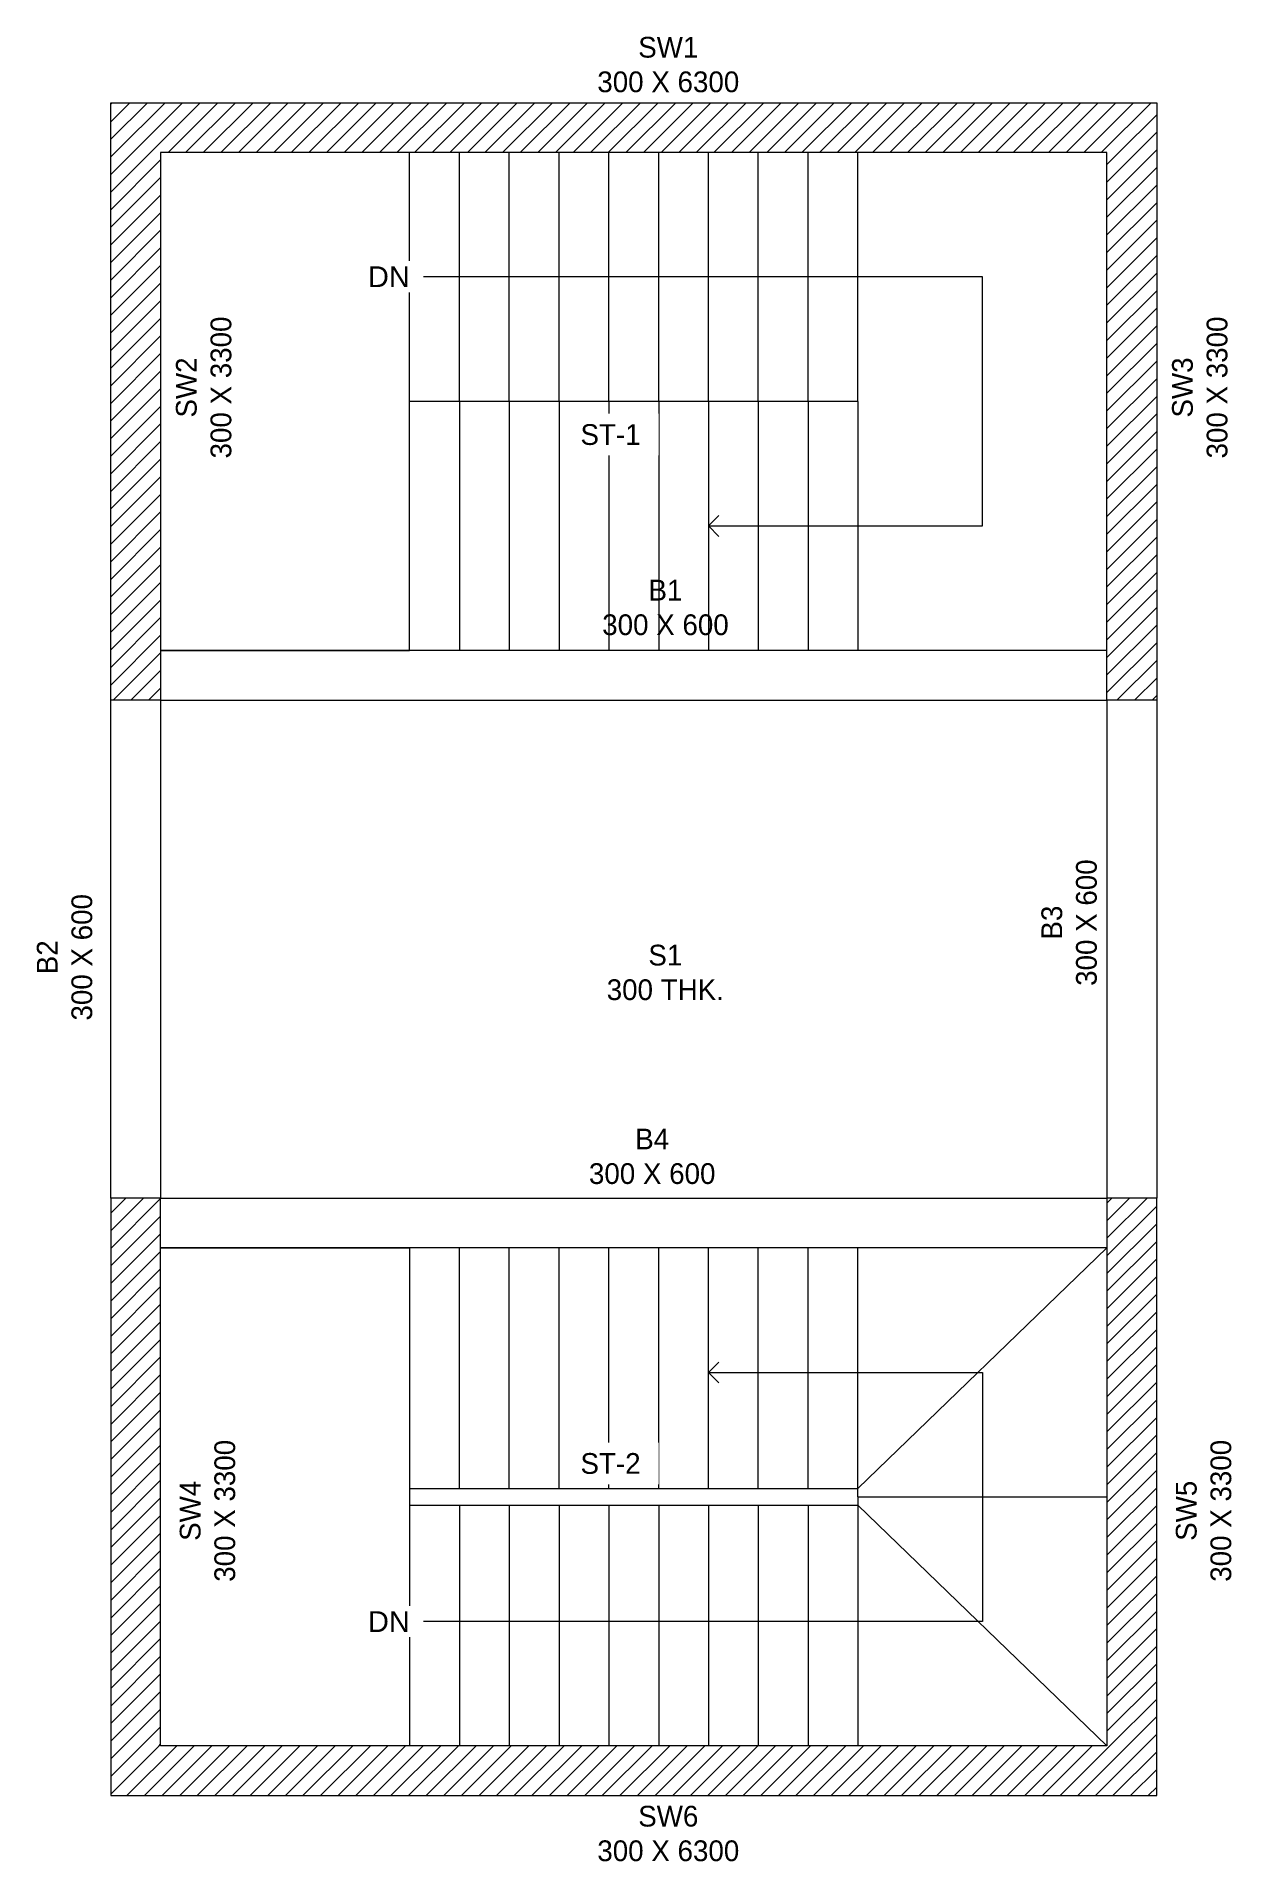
# Model space of a CAD drawing. Header units: millimetres. Extents: x 10402 to 17600, y 15853 to 26849.
import ezdxf

# ---------------------------------------------------------------- set-up
doc = ezdxf.new("R2010")
doc.units = ezdxf.units.MM
doc.linetypes.add('Overhead', pattern=[3.96875, 2.38125, -1.5875])
for name, color, linetype, lineweight in [('A-FLOR-IDEN', 11, 'Continuous', 9), ('G-ANNO-TEXT', 231, 'Continuous', 9), ('S-BEAM', 12, 'Continuous', 18), ('S-BEAM-IDEN', 2, 'Continuous', 9), ('S-COLS', 52, 'Continuous', 18), ('S-COLS-IDEN', 171, 'Continuous', 9), ('S-STRS', 31, 'Continuous', 18), ('S-STRS-ANNO', 31, 'Continuous', 18), ('S-STRS-IDEN', 31, 'Continuous', 18)]:
    doc.layers.add(name, color=color, linetype=linetype, lineweight=lineweight)
doc.styles.add('Arial', font='arial.ttf', dxfattribs={"height": 125})
doc.styles.add('JetBrains Mono', font='JetBrainsMono-VariableFont_wght.ttf', dxfattribs={"height": 125})
pattern_1 = [(45, (0, 0), (-53.033, 53.033), [])]

msp = doc.modelspace()

# ---------------------------------------------------------------- hatches: boundary and pattern name
at = {"layer": 'S-COLS'}
h = msp.add_hatch(dxfattribs=at)
h.set_pattern_fill('FP_1', color=8, style=0, pattern_type=2)
h.set_pattern_definition(pattern_1)
h.paths.add_polyline_path([(17150, 26150), (17150, 26450), (10850, 26450), (10850, 26150), (12983, 26150)])
h = msp.add_hatch(dxfattribs=at)
h.set_pattern_fill('FP_1', color=8, style=0, pattern_type=2)
h.set_pattern_definition(pattern_1)
h.paths.add_polyline_path([(11150, 22850), (11150, 26150), (10850, 26150), (10850, 22850)])
h = msp.add_hatch(dxfattribs=at)
h.set_pattern_fill('FP_1', color=8, style=0, pattern_type=2)
h.set_pattern_definition(pattern_1)
h.paths.add_polyline_path([(17150, 22850), (17150, 26150), (16850, 26150), (16850, 22850)])
h = msp.add_hatch(dxfattribs=at)
h.set_pattern_fill('FP_1', color=8, style=0, pattern_type=2)
h.set_pattern_definition(pattern_1)
h.paths.add_polyline_path([(11150, 19850), (11150, 16550), (10850, 16550), (10850, 19850)])
h = msp.add_hatch(dxfattribs=at)
h.set_pattern_fill('FP_1', color=8, style=0, pattern_type=2)
h.set_pattern_definition(pattern_1)
h.paths.add_polyline_path([(17150, 19850), (17150, 16550), (16850, 16550), (16850, 19850)])
h = msp.add_hatch(dxfattribs=at)
h.set_pattern_fill('FP_1', color=8, style=0, pattern_type=2)
h.set_pattern_definition(pattern_1)
h.paths.add_polyline_path([(17150, 16550), (17150, 16250), (10850, 16250), (10850, 16550), (12983, 16550)])

# ---------------------------------------------------------------- linework, layer by layer
at = {"layer": 'S-BEAM'}
for p, q in [((16850, 23150), (11150, 23150)), ((11150, 22850), (10850, 22850)), ((10850, 19850), (10850, 22850)), ((11150, 22850), (16850, 22850)), ((11150, 22850), (11150, 19850)), ((17150, 22850), (16850, 22850)), ((16850, 22850), (16850, 19850)), ((17150, 22850), (17150, 19850)), ((11150, 19850), (10850, 19850)), ((11150, 19850), (16850, 19850)), ((17150, 19850), (16850, 19850)), ((16850, 19550), (11150, 19550))]:
    msp.add_line(p, q, dxfattribs=at)
at = {"layer": 'S-COLS'}
for p, q in [((10850, 22850), (10850, 26450)), ((10850, 26450), (17150, 26450)), ((17150, 26450), (17150, 22850)), ((11150, 26150), (11150, 22850)), ((16850, 26150), (11150, 26150)), ((16850, 22850), (16850, 26150)), ((11150, 22850), (10850, 22850)), ((17150, 22850), (16850, 22850)), ((10850, 19850), (10850, 16250)), ((11150, 19850), (10850, 19850)), ((11150, 16550), (11150, 19850)), ((16850, 19850), (16850, 16550)), ((17150, 19850), (16850, 19850)), ((17150, 16250), (17150, 19850)), ((16850, 16550), (11150, 16550)), ((10850, 16250), (17150, 16250))]:
    msp.add_line(p, q, dxfattribs=at)
at = {"layer": 'S-STRS'}
for p, q in [((11150, 26150), (11150, 23150)), ((12650, 26150), (11150, 26150)), ((12650, 24650), (12650, 26150)), ((12950, 24650), (12950, 26150)), ((13250, 24650), (13250, 26150)), ((13550, 24650), (13550, 26150)), ((13850, 24650), (13850, 26150)), ((14150, 24650), (14150, 26150)), ((14450, 24650), (14450, 26150)), ((14750, 24650), (14750, 26150)), ((15050, 24650), (15050, 26150)), ((15350, 24650), (15350, 26150)), ((12650, 23150), (12650, 24650)), ((12950, 24650), (12650, 24650)), ((13250, 24650), (12950, 24650)), ((12950, 24650), (12950, 23150)), ((13550, 24650), (13250, 24650)), ((13250, 24650), (13250, 23150)), ((13850, 24650), (13550, 24650)), ((13550, 24650), (13550, 23150)), ((14150, 24650), (13850, 24650)), ((13850, 24650), (13850, 23150)), ((14450, 24650), (14150, 24650)), ((14150, 24650), (14150, 23150)), ((14750, 24650), (14450, 24650)), ((14450, 24650), (14450, 23150)), ((15050, 24650), (14750, 24650)), ((14750, 24650), (14750, 23150)), ((15350, 24650), (15050, 24650)), ((15050, 24650), (15050, 23150)), ((15350, 24650), (15350, 23150)), ((11150, 23150), (12650, 23150)), ((11150, 16550), (11150, 19550)), ((11150, 19550), (12650, 19550)), ((12650, 19550), (12650, 18050)), ((12950, 18100), (12950, 19550)), ((13250, 18100), (13250, 19550)), ((13550, 18100), (13550, 19550)), ((13850, 18100), (13850, 19550)), ((14150, 18100), (14150, 19550)), ((14450, 18100), (14450, 19550)), ((14750, 18100), (14750, 19550)), ((15050, 18100), (15050, 19550)), ((15350, 18050), (15350, 19550)), ((15350, 18100), (16850, 19550)), ((12650, 18050), (12650, 16550)), ((15350, 18050), (15350, 16550)), ((15350, 18050), (16850, 18050)), ((12650, 18000), (15350, 18000)), ((12950, 18000), (12950, 16550)), ((13250, 18000), (13250, 16550)), ((13550, 18000), (13550, 16550)), ((13850, 18000), (13850, 16550)), ((14150, 18000), (14150, 16550)), ((14450, 18000), (14450, 16550)), ((14750, 18000), (14750, 16550)), ((15050, 18000), (15050, 16550)), ((15350, 18000), (16850, 16550)), ((12650, 16550), (11150, 16550))]:
    msp.add_line(p, q, dxfattribs=at)
at = {"layer": 'S-STRS', "linetype": 'Overhead'}
for p, q in [((12650, 24650), (12650, 26150)), ((12950, 24650), (12950, 26150)), ((13250, 24650), (13250, 26150)), ((13550, 24650), (13550, 26150)), ((13850, 24650), (13850, 26150)), ((14150, 24650), (14150, 26150)), ((14450, 24650), (14450, 26150)), ((14750, 24650), (14750, 26150)), ((15050, 24650), (15050, 26150)), ((15350, 24650), (15350, 26150)), ((12950, 24650), (12950, 23150)), ((13250, 24650), (13250, 23150)), ((13550, 24650), (13550, 23150)), ((13850, 24650), (13850, 23150)), ((14150, 24650), (14150, 23150)), ((14450, 24650), (14450, 23150)), ((14750, 24650), (14750, 23150)), ((15050, 24650), (15050, 23150)), ((15350, 24650), (15350, 23150)), ((12950, 18100), (12950, 19550)), ((13250, 18100), (13250, 19550)), ((13550, 18100), (13550, 19550)), ((13850, 18100), (13850, 19550)), ((14150, 18100), (14150, 19550)), ((14450, 18100), (14450, 19550)), ((14750, 18100), (14750, 19550)), ((15050, 18100), (15050, 19550)), ((15350, 18050), (15350, 19550)), ((12650, 18050), (12650, 16550)), ((15350, 18050), (15350, 16550)), ((12950, 18000), (12950, 16550)), ((13250, 18000), (13250, 16550)), ((13550, 18000), (13550, 16550)), ((13850, 18000), (13850, 16550)), ((14150, 18000), (14150, 16550)), ((14450, 18000), (14450, 16550)), ((14750, 18000), (14750, 16550)), ((15050, 18000), (15050, 16550))]:
    msp.add_line(p, q, dxfattribs=at)
at = {"layer": 'S-STRS-ANNO'}
for p, q in [((12950, 25400), (12650, 25400)), ((13250, 25400), (12950, 25400)), ((13550, 25400), (13250, 25400)), ((13850, 25400), (13550, 25400)), ((14150, 25400), (13850, 25400)), ((14450, 25400), (14150, 25400)), ((14750, 25400), (14450, 25400)), ((15050, 25400), (14750, 25400)), ((15350, 25400), (15050, 25400)), ((16100, 25400), (15350, 25400)), ((16100, 23900), (16100, 25400)), ((14450, 23900), (14513, 23962)), ((14450, 23900), (14750, 23900)), ((14450, 23900), (14513, 23837)), ((14750, 23900), (15050, 23900)), ((15050, 23900), (15350, 23900)), ((15350, 23900), (16100, 23900)), ((14450, 18800), (14513, 18862)), ((14450, 18800), (14750, 18800)), ((14450, 18800), (14513, 18737)), ((14750, 18800), (15050, 18800)), ((15050, 18800), (15350, 18800)), ((15350, 18800), (16100, 18800)), ((16100, 18800), (16100, 17300)), ((12950, 17300), (12650, 17300)), ((13250, 17300), (12950, 17300)), ((13550, 17300), (13250, 17300)), ((13850, 17300), (13550, 17300)), ((14150, 17300), (13850, 17300)), ((14450, 17300), (14150, 17300)), ((14750, 17300), (14450, 17300)), ((15050, 17300), (14750, 17300)), ((15350, 17300), (15050, 17300)), ((16100, 17300), (15350, 17300))]:
    msp.add_line(p, q, dxfattribs=at)

# ---------------------------------------------------------------- texts
at = {"layer": 'A-FLOR-IDEN', "insert": (14190, 21209), "char_height": 125, "width": 1410.97, "attachment_point": 5, "style": 'JetBrains Mono'}
msp.add_mtext('S1\\P300 THK.', dxfattribs=at)
at = {"layer": 'S-BEAM-IDEN', "char_height": 125, "width": 1410.97, "attachment_point": 5, "style": 'JetBrains Mono'}
for s, insert in [('B1\\P300 X 600', (14191, 23408)), ('B4\\P300 X 600', (14111, 20101))]:
    msp.add_mtext(s, dxfattribs=dict(at, insert=insert))
at = {"layer": 'S-BEAM-IDEN', "char_height": 125, "width": 1410.97, "attachment_point": 5, "rotation": 90, "style": 'JetBrains Mono'}
for s, insert in [('B3\\P300 X 600', (16623, 21510)), ('B2\\P300 X 600', (10572, 21301))]:
    msp.add_mtext(s, dxfattribs=dict(at, insert=insert))
at = {"layer": 'S-COLS-IDEN', "char_height": 125, "width": 1667.51, "attachment_point": 5, "style": 'JetBrains Mono'}
for s, insert in [('SW1\\P300 X 6300', (14208, 26679)), ('SW6\\P300 X 6300', (14208, 16021))]:
    msp.add_mtext(s, dxfattribs=dict(at, insert=insert))
at = {"layer": 'S-COLS-IDEN', "char_height": 125, "width": 1539.24, "attachment_point": 5, "rotation": 90, "style": 'JetBrains Mono'}
for s, insert in [('SW2\\P300 X 3300', (11410, 24734)), ('SW3\\P300 X 3300', (17410, 24734)), ('SW4\\P300 X 3300', (11433, 17966)), ('SW5\\P300 X 3300', (17433, 17966))]:
    msp.add_mtext(s, dxfattribs=dict(at, insert=insert))

# ---------------------------------------------------------------- next in the draw order: texts
at = {"layer": 'G-ANNO-TEXT', "color": 7, "char_height": 125, "style": 'JetBrains Mono', "bg_fill": 2}
for s, insert, attachment_point in [('ST-1 ', (13679, 24513), 1), ('ST-2 ', (13679, 18187), 7)]:
    msp.add_mtext(s, dxfattribs=dict(at, insert=insert, attachment_point=attachment_point))
at = {"layer": 'S-STRS-IDEN', "char_height": 125, "width": 301.37, "line_spacing_factor": 0.941778, "style": 'Arial', "bg_fill": 3, "box_fill_scale": 1.25, "bg_fill_color": 9, "bg_fill_true_color": 13158600, "bg_fill_transparency": 0}
for insert, attachment_point in [((12399, 25464), 1), ((12399, 17236), 7)]:
    msp.add_mtext('DN', dxfattribs=dict(at, insert=insert, attachment_point=attachment_point))

# ---------------------------------------------------------------- next in the draw order: linework, layer by layer
at = {"layer": 'S-STRS'}
msp.add_line((12650, 18100), (15350, 18100), dxfattribs=at)

doc.saveas('drawing.dxf')
